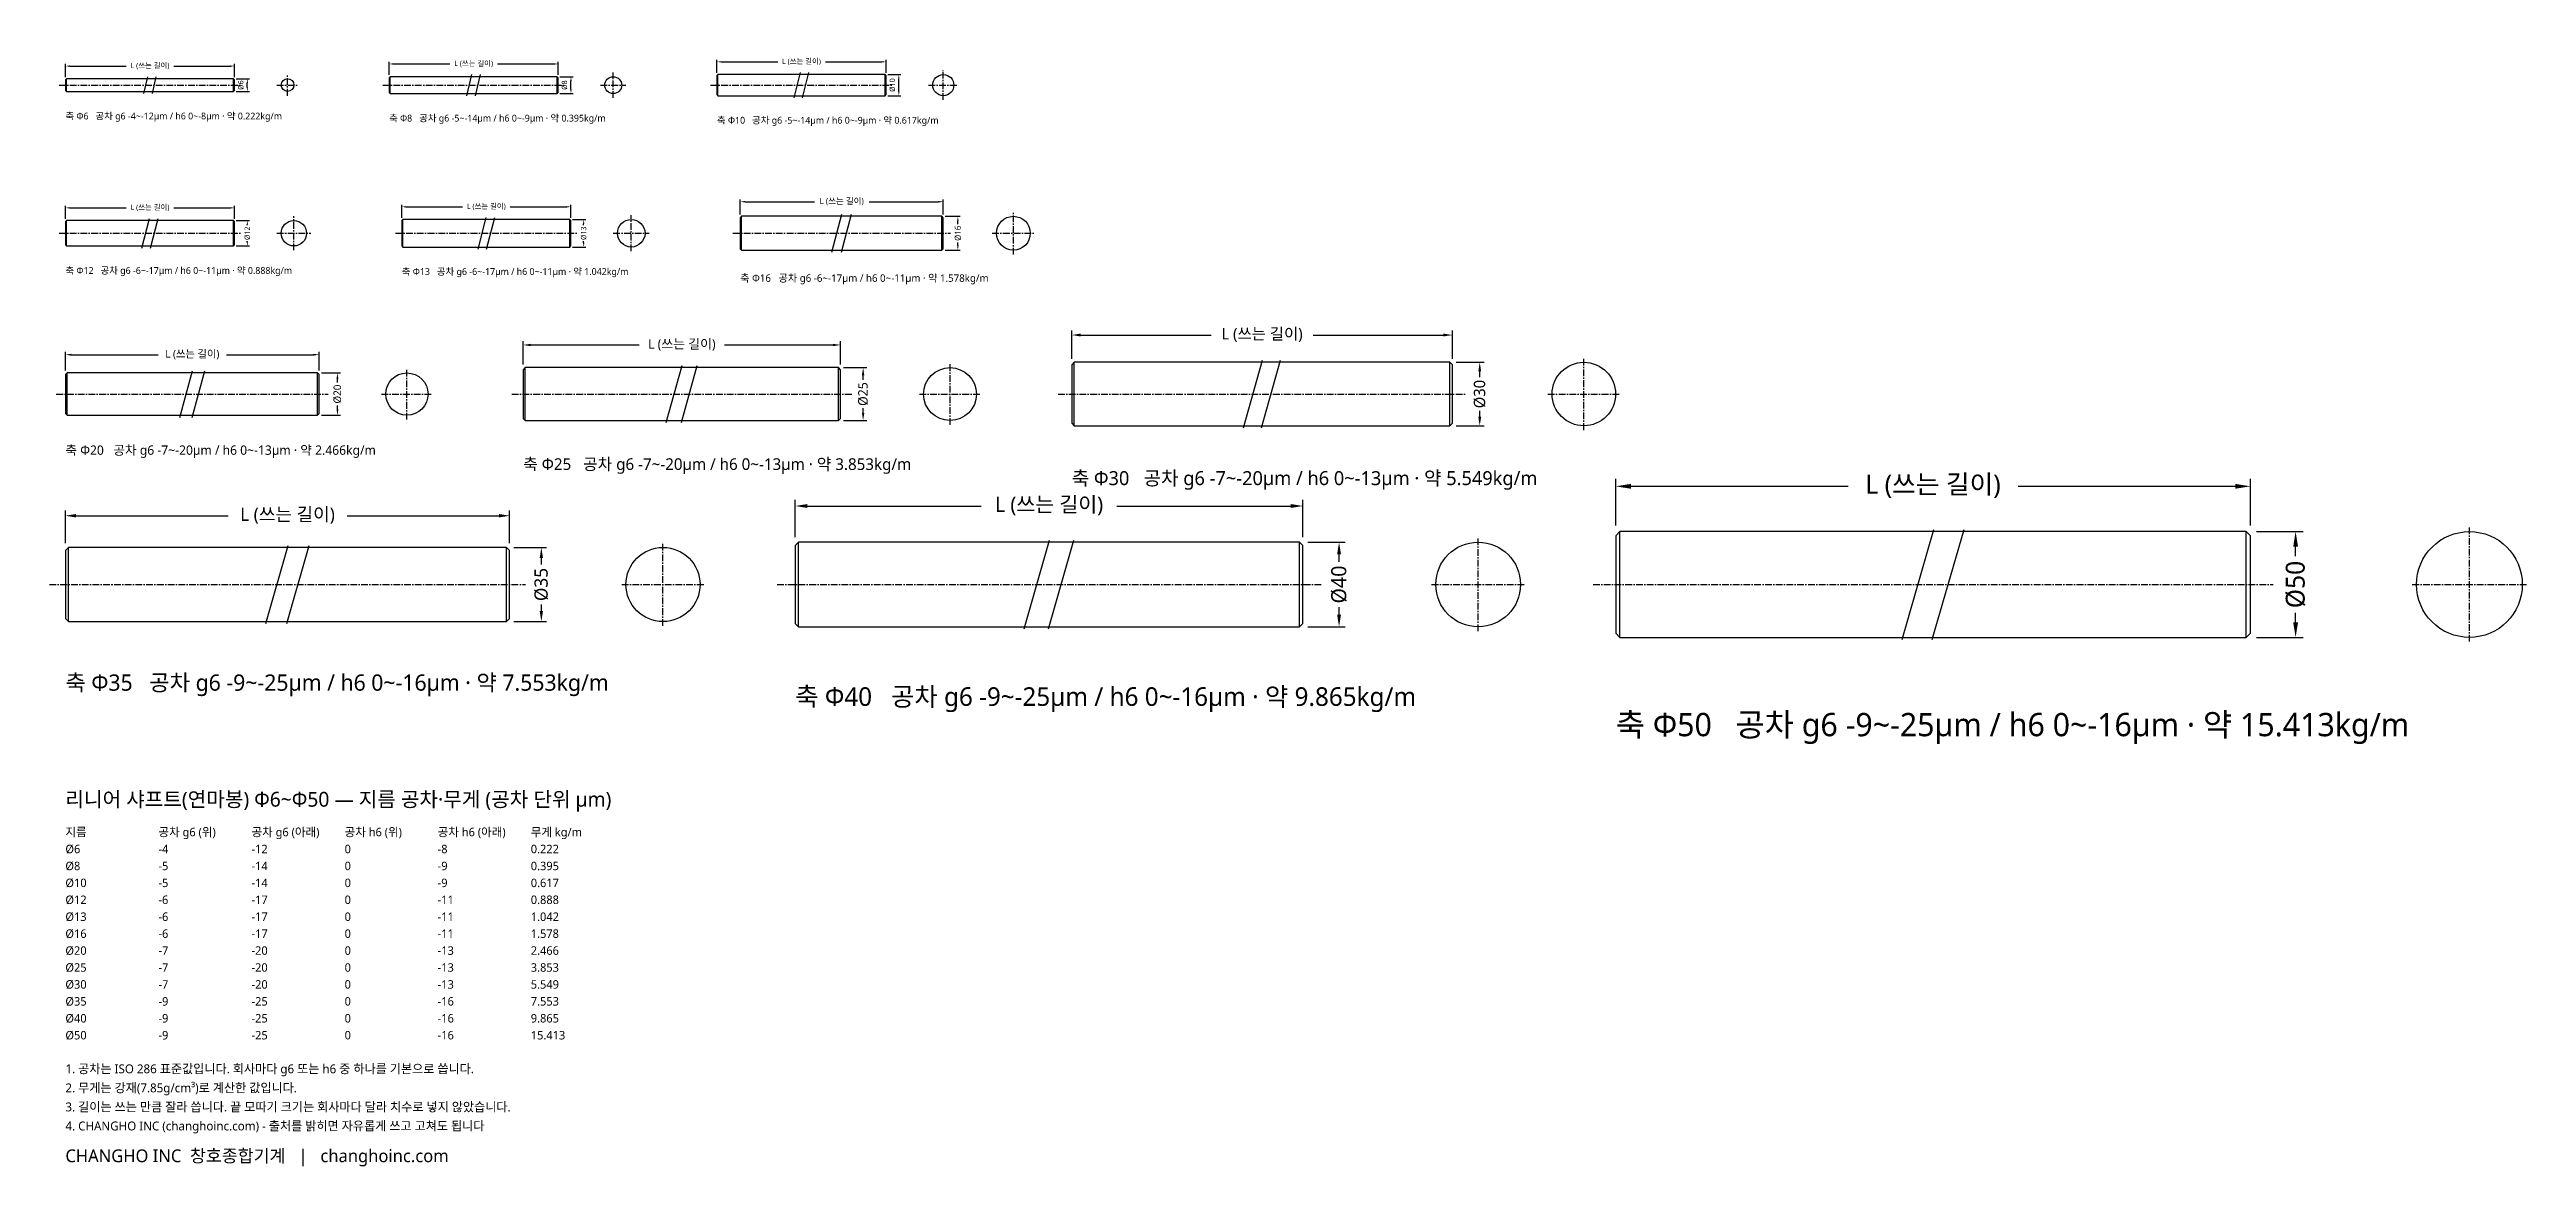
# Model space of a CAD drawing. Header units: millimetres. Extents: x -8 to 1163, y -511 to 17.
import ezdxf

# ---------------------------------------------------------------- set-up
doc = ezdxf.new("R2010")
doc.units = ezdxf.units.MM
doc.linetypes.add('CENTER', pattern=[5.08, 3.175, -0.635, 0.635, -0.635])
for name, color, linetype in [('문자', 7, 'CONTINUOUS'), ('외형선', 7, 'CONTINUOUS'), ('중심선', 1, 'CENTER'), ('치수', 4, 'CONTINUOUS')]:
    doc.layers.add(name, color=color, linetype=linetype)
doc.styles.add('CH_KOR', font='malgun.ttf')
doc.dimstyles.new('CH_DIM', dxfattribs={"dimtxt": 2.5, "dimasz": 2, "dimexe": 1, "dimexo": 0.8, "dimgap": 0.8, "dimtad": 1, "dimdec": 1, "dimdsep": 46, "dimtxsty": 'CH_KOR', "dimcen": 2.5, "dimclrd": 4, "dimclre": 4, "dimclrt": 4, "dimazin": 3, "dimtfac": 1, "dimtmove": 0, "dimatfit": 3})

# ---------------------------------------------------------------- blocks, each defined once
blk = doc.blocks.new('_CLOSEDFILLED')
at = {"color": 0, "linetype": 'BYBLOCK'}
blk.add_solid([(-1, 0.16), (0, 0), (-1, -0.16)], dxfattribs=at)
blk = doc.blocks.new('*D1')
at = {"color": 4}
for p, q in [((80.8, 3), (87, 3)), ((86, -1), (86, 1)), ((80.8, -3), (87, -3))]:
    blk.add_line(p, q, dxfattribs=at)
at = {"layer": 'Defpoints'}
for p in [(80, 3), (80, -3), (86, -3)]:
    blk.add_point(p, dxfattribs=at)
at = {"layer": '치수', "color": 4, "xscale": 2, "yscale": 2}
for p, rotation in [((86, 3), 90), ((86, -3), 270)]:
    blk.add_blockref('_CLOSEDFILLED', p, dxfattribs=dict(at, rotation=rotation))
at = {"layer": '치수', "color": 4, "insert": (82.95, 0), "char_height": 2.5, "attachment_point": 5, "rotation": 90, "style": 'CH_KOR'}
blk.add_mtext('Ø6', dxfattribs=at)
blk = doc.blocks.new('*D2')
at = {"color": 4}
for p, q in [((0, 3.8), (0, 10)), ((2, 9), (28.75, 9)), ((51.25, 9), (78, 9)), ((80, 3.8), (80, 10))]:
    blk.add_line(p, q, dxfattribs=at)
at = {"layer": 'Defpoints'}
for p in [(0, 9), (0, 3), (80, 3)]:
    blk.add_point(p, dxfattribs=at)
at = {"layer": '치수', "color": 4, "xscale": 2, "yscale": 2, "rotation": 180}
blk.add_blockref('_CLOSEDFILLED', (0, 9), dxfattribs=at)
at = {"layer": '치수', "color": 4, "xscale": 2, "yscale": 2}
blk.add_blockref('_CLOSEDFILLED', (80, 9), dxfattribs=at)
at = {"layer": '치수', "color": 4, "insert": (40, 9), "char_height": 2.5, "attachment_point": 5, "style": 'CH_KOR'}
blk.add_mtext('L (쓰는 길이)', dxfattribs=at)
blk = doc.blocks.new('*D3')
at = {"color": 4}
for p, q in [((80.8, 4), (87, 4)), ((86, -2), (86, 2)), ((80.8, -4), (87, -4))]:
    blk.add_line(p, q, dxfattribs=at)
at = {"layer": 'Defpoints'}
for p in [(80, 4), (80, -4), (86, -4)]:
    blk.add_point(p, dxfattribs=at)
at = {"layer": '치수', "color": 4, "xscale": 2, "yscale": 2}
for p, rotation in [((86, 4), 90), ((86, -4), 270)]:
    blk.add_blockref('_CLOSEDFILLED', p, dxfattribs=dict(at, rotation=rotation))
at = {"layer": '치수', "color": 4, "insert": (82.95, 0), "char_height": 2.5, "attachment_point": 5, "rotation": 90, "style": 'CH_KOR'}
blk.add_mtext('Ø8', dxfattribs=at)
blk = doc.blocks.new('*D4')
at = {"color": 4}
for p, q in [((0, 4.8), (0, 11)), ((2, 10), (28.75, 10)), ((51.25, 10), (78, 10)), ((80, 4.8), (80, 11))]:
    blk.add_line(p, q, dxfattribs=at)
at = {"layer": 'Defpoints'}
for p in [(0, 10), (0, 4), (80, 4)]:
    blk.add_point(p, dxfattribs=at)
at = {"layer": '치수', "color": 4, "xscale": 2, "yscale": 2, "rotation": 180}
blk.add_blockref('_CLOSEDFILLED', (0, 10), dxfattribs=at)
at = {"layer": '치수', "color": 4, "xscale": 2, "yscale": 2}
blk.add_blockref('_CLOSEDFILLED', (80, 10), dxfattribs=at)
at = {"layer": '치수', "color": 4, "insert": (40, 10), "char_height": 2.5, "attachment_point": 5, "style": 'CH_KOR'}
blk.add_mtext('L (쓰는 길이)', dxfattribs=at)
blk = doc.blocks.new('*D5')
at = {"color": 4}
for p, q in [((80.8, 5), (87, 5)), ((86, -3), (86, 3)), ((80.8, -5), (87, -5))]:
    blk.add_line(p, q, dxfattribs=at)
at = {"layer": 'Defpoints'}
for p in [(80, 5), (80, -5), (86, -5)]:
    blk.add_point(p, dxfattribs=at)
at = {"layer": '치수', "color": 4, "xscale": 2, "yscale": 2}
for p, rotation in [((86, 5), 90), ((86, -5), 270)]:
    blk.add_blockref('_CLOSEDFILLED', p, dxfattribs=dict(at, rotation=rotation))
at = {"layer": '치수', "color": 4, "insert": (82.95, 0), "char_height": 2.5, "attachment_point": 5, "rotation": 90, "style": 'CH_KOR'}
blk.add_mtext('Ø10', dxfattribs=at)
blk = doc.blocks.new('*D6')
at = {"color": 4}
for p, q in [((0, 5.8), (0, 12)), ((80, 5.8), (80, 12)), ((2, 11), (28.75, 11)), ((51.25, 11), (78, 11))]:
    blk.add_line(p, q, dxfattribs=at)
at = {"layer": 'Defpoints'}
for p in [(0, 11), (0, 5), (80, 5)]:
    blk.add_point(p, dxfattribs=at)
at = {"layer": '치수', "color": 4, "xscale": 2, "yscale": 2, "rotation": 180}
blk.add_blockref('_CLOSEDFILLED', (0, 11), dxfattribs=at)
at = {"layer": '치수', "color": 4, "xscale": 2, "yscale": 2}
blk.add_blockref('_CLOSEDFILLED', (80, 11), dxfattribs=at)
at = {"layer": '치수', "color": 4, "insert": (40, 11), "char_height": 2.5, "attachment_point": 5, "style": 'CH_KOR'}
blk.add_mtext('L (쓰는 길이)', dxfattribs=at)
blk = doc.blocks.new('*D7')
at = {"color": 4}
for p, q in [((80.8, 6), (87, 6)), ((86, 3.75), (86, 4)), ((80.8, -6), (87, -6)), ((86, -4), (86, -3.75))]:
    blk.add_line(p, q, dxfattribs=at)
at = {"layer": 'Defpoints'}
for p in [(80, 6), (80, -6), (86, -6)]:
    blk.add_point(p, dxfattribs=at)
at = {"layer": '치수', "color": 4, "xscale": 2, "yscale": 2}
for p, rotation in [((86, 6), 90), ((86, -6), 270)]:
    blk.add_blockref('_CLOSEDFILLED', p, dxfattribs=dict(at, rotation=rotation))
at = {"layer": '치수', "color": 4, "insert": (86, 0), "char_height": 2.5, "attachment_point": 5, "rotation": 90, "style": 'CH_KOR'}
blk.add_mtext('Ø12', dxfattribs=at)
blk = doc.blocks.new('*D8')
at = {"color": 4}
for p, q in [((0, 6.8), (0, 13)), ((2, 12), (28.75, 12)), ((51.25, 12), (78, 12)), ((80, 6.8), (80, 13))]:
    blk.add_line(p, q, dxfattribs=at)
at = {"layer": 'Defpoints'}
for p in [(0, 12), (0, 6), (80, 6)]:
    blk.add_point(p, dxfattribs=at)
at = {"layer": '치수', "color": 4, "xscale": 2, "yscale": 2, "rotation": 180}
blk.add_blockref('_CLOSEDFILLED', (0, 12), dxfattribs=at)
at = {"layer": '치수', "color": 4, "xscale": 2, "yscale": 2}
blk.add_blockref('_CLOSEDFILLED', (80, 12), dxfattribs=at)
at = {"layer": '치수', "color": 4, "insert": (40, 12), "char_height": 2.5, "attachment_point": 5, "style": 'CH_KOR'}
blk.add_mtext('L (쓰는 길이)', dxfattribs=at)
blk = doc.blocks.new('*D9')
at = {"color": 4}
for p, q in [((80.8, 6.5), (87, 6.5)), ((86, 3.75), (86, 4.5)), ((80.8, -6.5), (87, -6.5)), ((86, -4.5), (86, -3.75))]:
    blk.add_line(p, q, dxfattribs=at)
at = {"layer": 'Defpoints'}
for p in [(80, 6.5), (80, -6.5), (86, -6.5)]:
    blk.add_point(p, dxfattribs=at)
at = {"layer": '치수', "color": 4, "xscale": 2, "yscale": 2}
for p, rotation in [((86, 6.5), 90), ((86, -6.5), 270)]:
    blk.add_blockref('_CLOSEDFILLED', p, dxfattribs=dict(at, rotation=rotation))
at = {"layer": '치수', "color": 4, "insert": (86, 0), "char_height": 2.5, "attachment_point": 5, "rotation": 90, "style": 'CH_KOR'}
blk.add_mtext('Ø13', dxfattribs=at)
blk = doc.blocks.new('*D10')
at = {"color": 4}
for p, q in [((0, 7.3), (0, 13.5)), ((2, 12.5), (28.75, 12.5)), ((51.25, 12.5), (78, 12.5)), ((80, 7.3), (80, 13.5))]:
    blk.add_line(p, q, dxfattribs=at)
at = {"layer": 'Defpoints'}
for p in [(0, 12.5), (0, 6.5), (80, 6.5)]:
    blk.add_point(p, dxfattribs=at)
at = {"layer": '치수', "color": 4, "xscale": 2, "yscale": 2, "rotation": 180}
blk.add_blockref('_CLOSEDFILLED', (0, 12.5), dxfattribs=at)
at = {"layer": '치수', "color": 4, "xscale": 2, "yscale": 2}
blk.add_blockref('_CLOSEDFILLED', (80, 12.5), dxfattribs=at)
at = {"layer": '치수', "color": 4, "insert": (40, 12.5), "char_height": 2.5, "attachment_point": 5, "style": 'CH_KOR'}
blk.add_mtext('L (쓰는 길이)', dxfattribs=at)
blk = doc.blocks.new('*D11')
at = {"color": 4}
for p, q in [((96.9, 8), (104, 8)), ((102.9, 4.3), (102.9, 5.7)), ((96.9, -8), (104, -8)), ((102.9, -5.7), (102.9, -4.3))]:
    blk.add_line(p, q, dxfattribs=at)
at = {"layer": 'Defpoints'}
for p in [(96, 8), (96, -8), (102.9, -8)]:
    blk.add_point(p, dxfattribs=at)
at = {"layer": '치수', "color": 4, "xscale": 2.2857142857142856, "yscale": 2.2857142857142856}
for p, rotation in [((102.9, 8), 90), ((102.9, -8), 270)]:
    blk.add_blockref('_CLOSEDFILLED', p, dxfattribs=dict(at, rotation=rotation))
at = {"layer": '치수', "color": 4, "insert": (102.9, 0), "char_height": 2.86, "attachment_point": 5, "rotation": 90, "style": 'CH_KOR'}
blk.add_mtext('Ø16', dxfattribs=at)
blk = doc.blocks.new('*D12')
at = {"color": 4}
for p, q in [((0, 8.9), (0, 16)), ((2.3, 14.9), (35.1, 14.9)), ((60.9, 14.9), (93.7, 14.9)), ((96, 8.9), (96, 16))]:
    blk.add_line(p, q, dxfattribs=at)
at = {"layer": 'Defpoints'}
for p in [(0, 14.9), (0, 8), (96, 8)]:
    blk.add_point(p, dxfattribs=at)
at = {"layer": '치수', "color": 4, "xscale": 2.2857142857142856, "yscale": 2.2857142857142856, "rotation": 180}
blk.add_blockref('_CLOSEDFILLED', (0, 14.9), dxfattribs=at)
at = {"layer": '치수', "color": 4, "xscale": 2.2857142857142856, "yscale": 2.2857142857142856}
blk.add_blockref('_CLOSEDFILLED', (96, 14.9), dxfattribs=at)
at = {"layer": '치수', "color": 4, "insert": (48, 14.9), "char_height": 2.86, "attachment_point": 5, "style": 'CH_KOR'}
blk.add_mtext('L (쓰는 길이)', dxfattribs=at)
blk = doc.blocks.new('*D13')
at = {"color": 4}
for p, q in [((121.1, 10), (130, 10)), ((128.6, 5.4), (128.6, 7.1)), ((121.1, -10), (130, -10)), ((128.6, -7.1), (128.6, -5.4))]:
    blk.add_line(p, q, dxfattribs=at)
at = {"layer": 'Defpoints'}
for p in [(120, 10), (120, -10), (128.6, -10)]:
    blk.add_point(p, dxfattribs=at)
at = {"layer": '치수', "color": 4, "xscale": 2.857142857142857, "yscale": 2.857142857142857}
for p, rotation in [((128.6, 10), 90), ((128.6, -10), 270)]:
    blk.add_blockref('_CLOSEDFILLED', p, dxfattribs=dict(at, rotation=rotation))
at = {"layer": '치수', "color": 4, "insert": (128.6, 0), "char_height": 3.57, "attachment_point": 5, "rotation": 90, "style": 'CH_KOR'}
blk.add_mtext('Ø20', dxfattribs=at)
blk = doc.blocks.new('*D14')
at = {"color": 4}
for p, q in [((0, 11.1), (0, 20)), ((2.9, 18.6), (43.9, 18.6)), ((76.1, 18.6), (117.1, 18.6)), ((120, 11.1), (120, 20))]:
    blk.add_line(p, q, dxfattribs=at)
at = {"layer": 'Defpoints'}
for p in [(0, 18.6), (0, 10), (120, 10)]:
    blk.add_point(p, dxfattribs=at)
at = {"layer": '치수', "color": 4, "xscale": 2.857142857142857, "yscale": 2.857142857142857, "rotation": 180}
blk.add_blockref('_CLOSEDFILLED', (0, 18.6), dxfattribs=at)
at = {"layer": '치수', "color": 4, "xscale": 2.857142857142857, "yscale": 2.857142857142857}
blk.add_blockref('_CLOSEDFILLED', (120, 18.6), dxfattribs=at)
at = {"layer": '치수', "color": 4, "insert": (60, 18.6), "char_height": 3.57, "attachment_point": 5, "style": 'CH_KOR'}
blk.add_mtext('L (쓰는 길이)', dxfattribs=at)
blk = doc.blocks.new('*D15')
at = {"color": 4}
for p, q in [((151.4, 12.5), (162.5, 12.5)), ((160.7, 6.7), (160.7, 8.9)), ((160.7, -8.9), (160.7, -6.7)), ((151.4, -12.5), (162.5, -12.5))]:
    blk.add_line(p, q, dxfattribs=at)
at = {"layer": 'Defpoints'}
for p in [(150, 12.5), (150, -12.5), (160.7, -12.5)]:
    blk.add_point(p, dxfattribs=at)
at = {"layer": '치수', "color": 4, "xscale": 3.5714285714285716, "yscale": 3.5714285714285716}
for p, rotation in [((160.7, 12.5), 90), ((160.7, -12.5), 270)]:
    blk.add_blockref('_CLOSEDFILLED', p, dxfattribs=dict(at, rotation=rotation))
at = {"layer": '치수', "color": 4, "insert": (160.7, 0), "char_height": 4.46, "attachment_point": 5, "rotation": 90, "style": 'CH_KOR'}
blk.add_mtext('Ø25', dxfattribs=at)
blk = doc.blocks.new('*D16')
at = {"color": 4}
for p, q in [((0, 13.9), (0, 25)), ((150, 13.9), (150, 25)), ((3.6, 23.2), (54.9, 23.2)), ((95.1, 23.2), (146.4, 23.2))]:
    blk.add_line(p, q, dxfattribs=at)
at = {"layer": 'Defpoints'}
for p in [(0, 23.2), (0, 12.5), (150, 12.5)]:
    blk.add_point(p, dxfattribs=at)
at = {"layer": '치수', "color": 4, "xscale": 3.5714285714285716, "yscale": 3.5714285714285716, "rotation": 180}
blk.add_blockref('_CLOSEDFILLED', (0, 23.2), dxfattribs=at)
at = {"layer": '치수', "color": 4, "xscale": 3.5714285714285716, "yscale": 3.5714285714285716}
blk.add_blockref('_CLOSEDFILLED', (150, 23.2), dxfattribs=at)
at = {"layer": '치수', "color": 4, "insert": (75, 23.2), "char_height": 4.46, "attachment_point": 5, "style": 'CH_KOR'}
blk.add_mtext('L (쓰는 길이)', dxfattribs=at)
blk = doc.blocks.new('*D17')
at = {"color": 4}
for p, q in [((181.7, 15), (195, 15)), ((192.9, 8), (192.9, 10.7)), ((192.9, -10.7), (192.9, -8)), ((181.7, -15), (195, -15))]:
    blk.add_line(p, q, dxfattribs=at)
at = {"layer": 'Defpoints'}
for p in [(180, 15), (180, -15), (192.9, -15)]:
    blk.add_point(p, dxfattribs=at)
at = {"layer": '치수', "color": 4, "xscale": 4.285714285714286, "yscale": 4.285714285714286}
for p, rotation in [((192.9, 15), 90), ((192.9, -15), 270)]:
    blk.add_blockref('_CLOSEDFILLED', p, dxfattribs=dict(at, rotation=rotation))
at = {"layer": '치수', "color": 4, "insert": (192.9, 0), "char_height": 5.36, "attachment_point": 5, "rotation": 90, "style": 'CH_KOR'}
blk.add_mtext('Ø30', dxfattribs=at)
blk = doc.blocks.new('*D18')
at = {"color": 4}
for p, q in [((0, 16.7), (0, 30)), ((4.3, 27.9), (65.9, 27.9)), ((114.1, 27.9), (175.7, 27.9)), ((180, 16.7), (180, 30))]:
    blk.add_line(p, q, dxfattribs=at)
at = {"layer": 'Defpoints'}
for p in [(0, 27.9), (0, 15), (180, 15)]:
    blk.add_point(p, dxfattribs=at)
at = {"layer": '치수', "color": 4, "xscale": 4.285714285714286, "yscale": 4.285714285714286, "rotation": 180}
blk.add_blockref('_CLOSEDFILLED', (0, 27.9), dxfattribs=at)
at = {"layer": '치수', "color": 4, "xscale": 4.285714285714286, "yscale": 4.285714285714286}
blk.add_blockref('_CLOSEDFILLED', (180, 27.9), dxfattribs=at)
at = {"layer": '치수', "color": 4, "insert": (90, 27.9), "char_height": 5.36, "attachment_point": 5, "style": 'CH_KOR'}
blk.add_mtext('L (쓰는 길이)', dxfattribs=at)
blk = doc.blocks.new('*D19')
at = {"color": 4}
for p, q in [((212, 17.5), (227.5, 17.5)), ((225, 9.375), (225, 12.5)), ((225, -12.5), (225, -9.375)), ((212, -17.5), (227.5, -17.5))]:
    blk.add_line(p, q, dxfattribs=at)
at = {"layer": 'Defpoints'}
for p in [(210, 17.5), (210, -17.5), (225, -17.5)]:
    blk.add_point(p, dxfattribs=at)
at = {"layer": '치수', "color": 4, "xscale": 5, "yscale": 5}
for p, rotation in [((225, 17.5), 90), ((225, -17.5), 270)]:
    blk.add_blockref('_CLOSEDFILLED', p, dxfattribs=dict(at, rotation=rotation))
at = {"layer": '치수', "color": 4, "insert": (225, 0), "char_height": 6.25, "attachment_point": 5, "rotation": 90, "style": 'CH_KOR'}
blk.add_mtext('Ø35', dxfattribs=at)
blk = doc.blocks.new('*D20')
at = {"color": 4}
for p, q in [((0, 19.5), (0, 35)), ((5, 32.5), (76.875, 32.5)), ((133.125, 32.5), (205, 32.5)), ((210, 19.5), (210, 35))]:
    blk.add_line(p, q, dxfattribs=at)
at = {"layer": 'Defpoints'}
for p in [(0, 32.5), (0, 17.5), (210, 17.5)]:
    blk.add_point(p, dxfattribs=at)
at = {"layer": '치수', "color": 4, "xscale": 5, "yscale": 5, "rotation": 180}
blk.add_blockref('_CLOSEDFILLED', (0, 32.5), dxfattribs=at)
at = {"layer": '치수', "color": 4, "xscale": 5, "yscale": 5}
blk.add_blockref('_CLOSEDFILLED', (210, 32.5), dxfattribs=at)
at = {"layer": '치수', "color": 4, "insert": (105, 32.5), "char_height": 6.25, "attachment_point": 5, "style": 'CH_KOR'}
blk.add_mtext('L (쓰는 길이)', dxfattribs=at)
blk = doc.blocks.new('*D21')
at = {"color": 4}
for p, q in [((242.3, 20), (260, 20)), ((257.1, 10.7), (257.1, 14.3)), ((257.1, -14.3), (257.1, -10.7)), ((242.3, -20), (260, -20))]:
    blk.add_line(p, q, dxfattribs=at)
at = {"layer": 'Defpoints'}
for p in [(240, 20), (240, -20), (257.1, -20)]:
    blk.add_point(p, dxfattribs=at)
at = {"layer": '치수', "color": 4, "xscale": 5.714285714285714, "yscale": 5.714285714285714}
for p, rotation in [((257.1, 20), 90), ((257.1, -20), 270)]:
    blk.add_blockref('_CLOSEDFILLED', p, dxfattribs=dict(at, rotation=rotation))
at = {"layer": '치수', "color": 4, "insert": (257.1, 0), "char_height": 7.14, "attachment_point": 5, "rotation": 90, "style": 'CH_KOR'}
blk.add_mtext('Ø40', dxfattribs=at)
blk = doc.blocks.new('*D22')
at = {"color": 4}
for p, q in [((0, 22.3), (0, 40)), ((5.7, 37.1), (87.9, 37.1)), ((152.1, 37.1), (234.3, 37.1)), ((240, 22.3), (240, 40))]:
    blk.add_line(p, q, dxfattribs=at)
at = {"layer": 'Defpoints'}
for p in [(0, 37.1), (0, 20), (240, 20)]:
    blk.add_point(p, dxfattribs=at)
at = {"layer": '치수', "color": 4, "xscale": 5.714285714285714, "yscale": 5.714285714285714, "rotation": 180}
blk.add_blockref('_CLOSEDFILLED', (0, 37.1), dxfattribs=at)
at = {"layer": '치수', "color": 4, "xscale": 5.714285714285714, "yscale": 5.714285714285714}
blk.add_blockref('_CLOSEDFILLED', (240, 37.1), dxfattribs=at)
at = {"layer": '치수', "color": 4, "insert": (120, 37.1), "char_height": 7.14, "attachment_point": 5, "style": 'CH_KOR'}
blk.add_mtext('L (쓰는 길이)', dxfattribs=at)
blk = doc.blocks.new('*D23')
at = {"color": 4}
for p, q in [((302.9, 25), (325, 25)), ((321.4, 13.4), (321.4, 17.9)), ((321.4, -17.9), (321.4, -13.4)), ((302.9, -25), (325, -25))]:
    blk.add_line(p, q, dxfattribs=at)
at = {"layer": 'Defpoints'}
for p in [(300, 25), (300, -25), (321.4, -25)]:
    blk.add_point(p, dxfattribs=at)
at = {"layer": '치수', "color": 4, "xscale": 7.142857142857143, "yscale": 7.142857142857143}
for p, rotation in [((321.4, 25), 90), ((321.4, -25), 270)]:
    blk.add_blockref('_CLOSEDFILLED', p, dxfattribs=dict(at, rotation=rotation))
at = {"layer": '치수', "color": 4, "insert": (321.4, 0), "char_height": 8.93, "attachment_point": 5, "rotation": 90, "style": 'CH_KOR'}
blk.add_mtext('Ø50', dxfattribs=at)
blk = doc.blocks.new('*D24')
at = {"color": 4}
for p, q in [((0, 27.9), (0, 50)), ((300, 27.9), (300, 50)), ((7.1, 46.4), (109.8, 46.4)), ((190.2, 46.4), (292.9, 46.4))]:
    blk.add_line(p, q, dxfattribs=at)
at = {"layer": 'Defpoints'}
for p in [(0, 46.4), (0, 25), (300, 25)]:
    blk.add_point(p, dxfattribs=at)
at = {"layer": '치수', "color": 4, "xscale": 7.142857142857143, "yscale": 7.142857142857143, "rotation": 180}
blk.add_blockref('_CLOSEDFILLED', (0, 46.4), dxfattribs=at)
at = {"layer": '치수', "color": 4, "xscale": 7.142857142857143, "yscale": 7.142857142857143}
blk.add_blockref('_CLOSEDFILLED', (300, 46.4), dxfattribs=at)
at = {"layer": '치수', "color": 4, "insert": (150, 46.4), "char_height": 8.93, "attachment_point": 5, "style": 'CH_KOR'}
blk.add_mtext('L (쓰는 길이)', dxfattribs=at)
blk = doc.blocks.new('SH_D6')
at = {"layer": '외형선'}
for p, q in [((0.5, -3), (0.5, 3)), ((37.1, -4), (38.9, 4)), ((41.1, -4), (42.9, 4)), ((79.5, -3), (79.5, 3))]:
    blk.add_line(p, q, dxfattribs=at)
blk.add_lwpolyline([(0.5, -3), (79.5, -3), (80, -2.5), (80, 2.5), (79.5, 3), (0.5, 3), (0, 2.5), (0, -2.5)], close=True, dxfattribs=at)
blk.add_circle((105, 0), 3, dxfattribs=at)
at = {"layer": '중심선'}
for p, q in [((-3, 0), (83, 0)), ((100, 0), (110, 0)), ((105, -5), (105, 5))]:
    blk.add_line(p, q, dxfattribs=at)
at = {"layer": '문자', "style": 'CH_KOR'}
blk.add_text('축 Φ6   공차 g6 -4~-12μm / h6 0~-8μm · 약 0.222kg/m', height=3.2, dxfattribs=at).set_placement((0, -16.2))
at = {"layer": '치수'}
dim = blk.add_linear_dim(base=(0, 9), p1=(0, 3), p2=(80, 3), text='L (쓰는 길이)', dimstyle='CH_DIM', override={"dimscale": 1}, dxfattribs=at)
dim.commit()
dim.dimension.update_dxf_attribs({"geometry": '*D2', "text_midpoint": (40, 9)})
dim = blk.add_linear_dim(base=(86, -3), p1=(80, -3), p2=(80, 3), angle=90, text='Ø6', dimstyle='CH_DIM', override={"dimscale": 1}, dxfattribs=at)
dim.commit()
dim.dimension.update_dxf_attribs({"geometry": '*D1', "text_midpoint": (82.95, 0)})
blk = doc.blocks.new('SH_D8')
at = {"layer": '외형선'}
for p, q in [((0.5, -4), (0.5, 4)), ((36.8, -5), (39.2, 5)), ((40.8, -5), (43.2, 5)), ((79.5, -4), (79.5, 4))]:
    blk.add_line(p, q, dxfattribs=at)
blk.add_lwpolyline([(0.5, -4), (79.5, -4), (80, -3.5), (80, 3.5), (79.5, 4), (0.5, 4), (0, 3.5), (0, -3.5)], close=True, dxfattribs=at)
blk.add_circle((106, 0), 4, dxfattribs=at)
at = {"layer": '중심선'}
for p, q in [((-3, 0), (83, 0)), ((100, 0), (112, 0)), ((106, -6), (106, 6))]:
    blk.add_line(p, q, dxfattribs=at)
at = {"layer": '문자', "style": 'CH_KOR'}
blk.add_text('축 Φ8   공차 g6 -5~-14μm / h6 0~-9μm · 약 0.395kg/m', height=3.2, dxfattribs=at).set_placement((0, -17.2))
at = {"layer": '치수'}
dim = blk.add_linear_dim(base=(0, 10), p1=(0, 4), p2=(80, 4), text='L (쓰는 길이)', dimstyle='CH_DIM', override={"dimscale": 1}, dxfattribs=at)
dim.commit()
dim.dimension.update_dxf_attribs({"geometry": '*D4', "text_midpoint": (40, 10)})
dim = blk.add_linear_dim(base=(86, -4), p1=(80, -4), p2=(80, 4), angle=90, text='Ø8', dimstyle='CH_DIM', override={"dimscale": 1}, dxfattribs=at)
dim.commit()
dim.dimension.update_dxf_attribs({"geometry": '*D3', "text_midpoint": (82.95, 0)})
blk = doc.blocks.new('SH_D10')
at = {"layer": '외형선'}
for p, q in [((0.5, -5), (0.5, 5)), ((36.5, -6), (39.5, 6)), ((40.5, -6), (43.5, 6)), ((79.5, -5), (79.5, 5))]:
    blk.add_line(p, q, dxfattribs=at)
blk.add_lwpolyline([(0.5, -5), (79.5, -5), (80, -4.5), (80, 4.5), (79.5, 5), (0.5, 5), (0, 4.5), (0, -4.5)], close=True, dxfattribs=at)
blk.add_circle((107, 0), 5, dxfattribs=at)
at = {"layer": '중심선'}
for p, q in [((-3, 0), (83, 0)), ((100, 0), (114, 0)), ((107, -7), (107, 7))]:
    blk.add_line(p, q, dxfattribs=at)
at = {"layer": '문자', "style": 'CH_KOR'}
blk.add_text('축 Φ10   공차 g6 -5~-14μm / h6 0~-9μm · 약 0.617kg/m', height=3.2, dxfattribs=at).set_placement((0, -18.2))
at = {"layer": '치수'}
dim = blk.add_linear_dim(base=(0, 11), p1=(0, 5), p2=(80, 5), text='L (쓰는 길이)', dimstyle='CH_DIM', override={"dimscale": 1}, dxfattribs=at)
dim.commit()
dim.dimension.update_dxf_attribs({"geometry": '*D6', "text_midpoint": (40, 11)})
dim = blk.add_linear_dim(base=(86, -5), p1=(80, -5), p2=(80, 5), angle=90, text='Ø10', dimstyle='CH_DIM', override={"dimscale": 1}, dxfattribs=at)
dim.commit()
dim.dimension.update_dxf_attribs({"geometry": '*D5', "text_midpoint": (82.95, 0)})
blk = doc.blocks.new('SH_D12')
at = {"layer": '외형선'}
for p, q in [((0.5, -6), (0.5, 6)), ((36.2, -7), (39.8, 7)), ((40.2, -7), (43.8, 7)), ((79.5, -6), (79.5, 6))]:
    blk.add_line(p, q, dxfattribs=at)
blk.add_lwpolyline([(0.5, -6), (79.5, -6), (80, -5.5), (80, 5.5), (79.5, 6), (0.5, 6), (0, 5.5), (0, -5.5)], close=True, dxfattribs=at)
blk.add_circle((108, 0), 6, dxfattribs=at)
at = {"layer": '중심선'}
for p, q in [((-3, 0), (83, 0)), ((100, 0), (116, 0)), ((108, -8), (108, 8))]:
    blk.add_line(p, q, dxfattribs=at)
at = {"layer": '문자', "style": 'CH_KOR'}
blk.add_text('축 Φ12   공차 g6 -6~-17μm / h6 0~-11μm · 약 0.888kg/m', height=3.2, dxfattribs=at).set_placement((0, -19.2))
at = {"layer": '치수'}
dim = blk.add_linear_dim(base=(0, 12), p1=(0, 6), p2=(80, 6), text='L (쓰는 길이)', dimstyle='CH_DIM', override={"dimscale": 1}, dxfattribs=at)
dim.commit()
dim.dimension.update_dxf_attribs({"geometry": '*D8', "text_midpoint": (40, 12)})
dim = blk.add_linear_dim(base=(86, -6), p1=(80, -6), p2=(80, 6), angle=90, text='Ø12', dimstyle='CH_DIM', override={"dimscale": 1}, dxfattribs=at)
dim.commit()
dim.dimension.update_dxf_attribs({"geometry": '*D7', "text_midpoint": (86, 0)})
blk = doc.blocks.new('SH_D13')
at = {"layer": '외형선'}
for p, q in [((0.52, -6.5), (0.52, 6.5)), ((36.05, -7.5), (39.95, 7.5)), ((40.05, -7.5), (43.95, 7.5)), ((79.48, -6.5), (79.48, 6.5))]:
    blk.add_line(p, q, dxfattribs=at)
blk.add_lwpolyline([(0.52, -6.5), (79.48, -6.5), (80, -5.98), (80, 5.98), (79.48, 6.5), (0.52, 6.5), (0, 5.98), (0, -5.98)], close=True, dxfattribs=at)
blk.add_circle((108.5, 0), 6.5, dxfattribs=at)
at = {"layer": '중심선'}
for p, q in [((-3, 0), (83, 0)), ((100, 0), (117, 0)), ((108.5, -8.5), (108.5, 8.5))]:
    blk.add_line(p, q, dxfattribs=at)
at = {"layer": '문자', "style": 'CH_KOR'}
blk.add_text('축 Φ13   공차 g6 -6~-17μm / h6 0~-11μm · 약 1.042kg/m', height=3.2, dxfattribs=at).set_placement((0, -19.7))
at = {"layer": '치수'}
dim = blk.add_linear_dim(base=(0, 12.5), p1=(0, 6.5), p2=(80, 6.5), text='L (쓰는 길이)', dimstyle='CH_DIM', override={"dimscale": 1}, dxfattribs=at)
dim.commit()
dim.dimension.update_dxf_attribs({"geometry": '*D10', "text_midpoint": (40, 12.5)})
dim = blk.add_linear_dim(base=(86, -6.5), p1=(80, -6.5), p2=(80, 6.5), angle=90, text='Ø13', dimstyle='CH_DIM', override={"dimscale": 1}, dxfattribs=at)
dim.commit()
dim.dimension.update_dxf_attribs({"geometry": '*D9', "text_midpoint": (86, 0)})
blk = doc.blocks.new('SH_D16')
at = {"layer": '외형선'}
for p, q in [((0.64, -8), (0.64, 8)), ((43.31, -9), (48.11, 9)), ((47.89, -9), (52.69, 9)), ((95.36, -8), (95.36, 8))]:
    blk.add_line(p, q, dxfattribs=at)
blk.add_lwpolyline([(0.64, -8), (95.36, -8), (96, -7.36), (96, 7.36), (95.36, 8), (0.64, 8), (0, 7.36), (0, -7.36)], close=True, dxfattribs=at)
blk.add_circle((129.14, 0), 8, dxfattribs=at)
at = {"layer": '중심선'}
for p, q in [((-3.43, 0), (99.43, 0)), ((119.14, 0), (139.14, 0)), ((129.14, -10), (129.14, 10))]:
    blk.add_line(p, q, dxfattribs=at)
at = {"layer": '문자', "style": 'CH_KOR'}
blk.add_text('축 Φ16   공차 g6 -6~-17μm / h6 0~-11μm · 약 1.578kg/m', height=3.52, dxfattribs=at).set_placement((0, -22.95))
at = {"layer": '치수'}
dim = blk.add_linear_dim(base=(0, 14.86), p1=(0, 8), p2=(96, 8), text='L (쓰는 길이)', dimstyle='CH_DIM', override={"dimscale": 1.142857}, dxfattribs=at)
dim.commit()
dim.dimension.update_dxf_attribs({"geometry": '*D12', "text_midpoint": (48, 14.86)})
dim = blk.add_linear_dim(base=(102.86, -8), p1=(96, -8), p2=(96, 8), angle=90, text='Ø16', dimstyle='CH_DIM', override={"dimscale": 1.142857}, dxfattribs=at)
dim.commit()
dim.dimension.update_dxf_attribs({"geometry": '*D11', "text_midpoint": (102.86, 0)})
blk = doc.blocks.new('SH_D20')
at = {"layer": '외형선'}
for p, q in [((0.8, -10), (0.8, 10)), ((54.14, -11), (60.14, 11)), ((59.86, -11), (65.86, 11)), ((119.2, -10), (119.2, 10))]:
    blk.add_line(p, q, dxfattribs=at)
blk.add_lwpolyline([(0.8, -10), (119.2, -10), (120, -9.2), (120, 9.2), (119.2, 10), (0.8, 10), (0, 9.2), (0, -9.2)], close=True, dxfattribs=at)
blk.add_circle((161.43, 0), 10, dxfattribs=at)
at = {"layer": '중심선'}
for p, q in [((161.43, -12), (161.43, 12)), ((-4.29, 0), (124.29, 0)), ((149.43, 0), (173.43, 0))]:
    blk.add_line(p, q, dxfattribs=at)
at = {"layer": '문자', "style": 'CH_KOR'}
blk.add_text('축 Φ20   공차 g6 -7~-20μm / h6 0~-13μm · 약 2.466kg/m', height=4.4, dxfattribs=at).set_placement((0, -28.69))
at = {"layer": '치수'}
dim = blk.add_linear_dim(base=(0, 18.57), p1=(0, 10), p2=(120, 10), text='L (쓰는 길이)', dimstyle='CH_DIM', override={"dimscale": 1.428571}, dxfattribs=at)
dim.commit()
dim.dimension.update_dxf_attribs({"geometry": '*D14', "text_midpoint": (60, 18.57)})
dim = blk.add_linear_dim(base=(128.57, -10), p1=(120, -10), p2=(120, 10), angle=90, text='Ø20', dimstyle='CH_DIM', override={"dimscale": 1.428571}, dxfattribs=at)
dim.commit()
dim.dimension.update_dxf_attribs({"geometry": '*D13', "text_midpoint": (128.57, 0)})
blk = doc.blocks.new('SH_D25')
at = {"layer": '외형선'}
for p, q in [((1, -12.5), (1, 12.5)), ((67.68, -13.5), (75.18, 13.5)), ((74.82, -13.5), (82.32, 13.5)), ((149, -12.5), (149, 12.5))]:
    blk.add_line(p, q, dxfattribs=at)
blk.add_lwpolyline([(1, -12.5), (149, -12.5), (150, -11.5), (150, 11.5), (149, 12.5), (1, 12.5), (0, 11.5), (0, -11.5)], close=True, dxfattribs=at)
blk.add_circle((201.79, 0), 12.5, dxfattribs=at)
at = {"layer": '중심선'}
for p, q in [((201.79, -14.5), (201.79, 14.5)), ((-5.36, 0), (155.36, 0)), ((187.29, 0), (216.29, 0))]:
    blk.add_line(p, q, dxfattribs=at)
at = {"layer": '문자', "style": 'CH_KOR'}
blk.add_text('축 Φ25   공차 g6 -7~-20μm / h6 0~-13μm · 약 3.853kg/m', height=5.5, dxfattribs=at).set_placement((0, -35.86))
at = {"layer": '치수'}
dim = blk.add_linear_dim(base=(0, 23.21), p1=(0, 12.5), p2=(150, 12.5), text='L (쓰는 길이)', dimstyle='CH_DIM', override={"dimscale": 1.785714}, dxfattribs=at)
dim.commit()
dim.dimension.update_dxf_attribs({"geometry": '*D16', "text_midpoint": (75, 23.21)})
dim = blk.add_linear_dim(base=(160.71, -12.5), p1=(150, -12.5), p2=(150, 12.5), angle=90, text='Ø25', dimstyle='CH_DIM', override={"dimscale": 1.785714}, dxfattribs=at)
dim.commit()
dim.dimension.update_dxf_attribs({"geometry": '*D15', "text_midpoint": (160.71, 0)})
blk = doc.blocks.new('SH_D30')
at = {"layer": '외형선'}
for p, q in [((1.2, -15), (1.2, 15)), ((81.21, -16), (90.21, 16)), ((89.79, -16), (98.79, 16)), ((178.8, -15), (178.8, 15))]:
    blk.add_line(p, q, dxfattribs=at)
blk.add_lwpolyline([(1.2, -15), (178.8, -15), (180, -13.8), (180, 13.8), (178.8, 15), (1.2, 15), (0, 13.8), (0, -13.8)], close=True, dxfattribs=at)
blk.add_circle((242.14, 0), 15, dxfattribs=at)
at = {"layer": '중심선'}
for p, q in [((242.14, -17), (242.14, 17)), ((-6.43, 0), (186.43, 0)), ((225.14, 0), (259.14, 0))]:
    blk.add_line(p, q, dxfattribs=at)
at = {"layer": '문자', "style": 'CH_KOR'}
blk.add_text('축 Φ30   공차 g6 -7~-20μm / h6 0~-13μm · 약 5.549kg/m', height=6.6, dxfattribs=at).set_placement((0, -43.03))
at = {"layer": '치수'}
dim = blk.add_linear_dim(base=(0, 27.86), p1=(0, 15), p2=(180, 15), text='L (쓰는 길이)', dimstyle='CH_DIM', override={"dimscale": 2.142857}, dxfattribs=at)
dim.commit()
dim.dimension.update_dxf_attribs({"geometry": '*D18', "text_midpoint": (90, 27.86)})
dim = blk.add_linear_dim(base=(192.86, -15), p1=(180, -15), p2=(180, 15), angle=90, text='Ø30', dimstyle='CH_DIM', override={"dimscale": 2.142857}, dxfattribs=at)
dim.commit()
dim.dimension.update_dxf_attribs({"geometry": '*D17', "text_midpoint": (192.86, 0)})
blk = doc.blocks.new('SH_D35')
at = {"layer": '외형선'}
for p, q in [((1.4, -17.5), (1.4, 17.5)), ((94.75, -18.5), (105.25, 18.5)), ((104.75, -18.5), (115.25, 18.5)), ((208.6, -17.5), (208.6, 17.5))]:
    blk.add_line(p, q, dxfattribs=at)
blk.add_lwpolyline([(1.4, -17.5), (208.6, -17.5), (210, -16.1), (210, 16.1), (208.6, 17.5), (1.4, 17.5), (0, 16.1), (0, -16.1)], close=True, dxfattribs=at)
blk.add_circle((282.5, 0), 17.5, dxfattribs=at)
at = {"layer": '중심선'}
for p, q in [((282.5, -19.5), (282.5, 19.5)), ((-7.5, 0), (217.5, 0)), ((263, 0), (302, 0))]:
    blk.add_line(p, q, dxfattribs=at)
at = {"layer": '문자', "style": 'CH_KOR'}
blk.add_text('축 Φ35   공차 g6 -9~-25μm / h6 0~-16μm · 약 7.553kg/m', height=7.7, dxfattribs=at).set_placement((0, -50.2))
at = {"layer": '치수'}
dim = blk.add_linear_dim(base=(0, 32.5), p1=(0, 17.5), p2=(210, 17.5), text='L (쓰는 길이)', dimstyle='CH_DIM', override={"dimscale": 2.5}, dxfattribs=at)
dim.commit()
dim.dimension.update_dxf_attribs({"geometry": '*D20', "text_midpoint": (105, 32.5)})
dim = blk.add_linear_dim(base=(225, -17.5), p1=(210, -17.5), p2=(210, 17.5), angle=90, text='Ø35', dimstyle='CH_DIM', override={"dimscale": 2.5}, dxfattribs=at)
dim.commit()
dim.dimension.update_dxf_attribs({"geometry": '*D19', "text_midpoint": (225, 0)})
blk = doc.blocks.new('SH_D40')
at = {"layer": '외형선'}
for p, q in [((1.6, -20), (1.6, 20)), ((108.29, -21), (120.29, 21)), ((119.71, -21), (131.71, 21)), ((238.4, -20), (238.4, 20))]:
    blk.add_line(p, q, dxfattribs=at)
blk.add_lwpolyline([(1.6, -20), (238.4, -20), (240, -18.4), (240, 18.4), (238.4, 20), (1.6, 20), (0, 18.4), (0, -18.4)], close=True, dxfattribs=at)
blk.add_circle((322.86, 0), 20, dxfattribs=at)
at = {"layer": '중심선'}
for p, q in [((322.86, -22), (322.86, 22)), ((-8.57, 0), (248.57, 0)), ((300.86, 0), (344.86, 0))]:
    blk.add_line(p, q, dxfattribs=at)
at = {"layer": '문자', "style": 'CH_KOR'}
blk.add_text('축 Φ40   공차 g6 -9~-25μm / h6 0~-16μm · 약 9.865kg/m', height=8.8, dxfattribs=at).set_placement((0, -57.37))
at = {"layer": '치수'}
dim = blk.add_linear_dim(base=(0, 37.14), p1=(0, 20), p2=(240, 20), text='L (쓰는 길이)', dimstyle='CH_DIM', override={"dimscale": 2.857143}, dxfattribs=at)
dim.commit()
dim.dimension.update_dxf_attribs({"geometry": '*D22', "text_midpoint": (120, 37.14)})
dim = blk.add_linear_dim(base=(257.14, -20), p1=(240, -20), p2=(240, 20), angle=90, text='Ø40', dimstyle='CH_DIM', override={"dimscale": 2.857143}, dxfattribs=at)
dim.commit()
dim.dimension.update_dxf_attribs({"geometry": '*D21', "text_midpoint": (257.14, 0)})
blk = doc.blocks.new('SH_D50')
at = {"layer": '외형선'}
for p, q in [((2, -25), (2, 25)), ((135.36, -26), (150.36, 26)), ((149.64, -26), (164.64, 26)), ((298, -25), (298, 25))]:
    blk.add_line(p, q, dxfattribs=at)
blk.add_lwpolyline([(2, -25), (298, -25), (300, -23), (300, 23), (298, 25), (2, 25), (0, 23), (0, -23)], close=True, dxfattribs=at)
blk.add_circle((403.57, 0), 25, dxfattribs=at)
at = {"layer": '중심선'}
for p, q in [((403.57, -27), (403.57, 27)), ((-10.71, 0), (310.71, 0)), ((376.57, 0), (430.57, 0))]:
    blk.add_line(p, q, dxfattribs=at)
at = {"layer": '문자', "style": 'CH_KOR'}
blk.add_text('축 Φ50   공차 g6 -9~-25μm / h6 0~-16μm · 약 15.413kg/m', height=11, dxfattribs=at).set_placement((0, -71.71))
at = {"layer": '치수'}
dim = blk.add_linear_dim(base=(0, 46.43), p1=(0, 25), p2=(300, 25), text='L (쓰는 길이)', dimstyle='CH_DIM', override={"dimscale": 3.571429}, dxfattribs=at)
dim.commit()
dim.dimension.update_dxf_attribs({"geometry": '*D24', "text_midpoint": (150, 46.43)})
dim = blk.add_linear_dim(base=(321.43, -25), p1=(300, -25), p2=(300, 25), angle=90, text='Ø50', dimstyle='CH_DIM', override={"dimscale": 3.571429}, dxfattribs=at)
dim.commit()
dim.dimension.update_dxf_attribs({"geometry": '*D23', "text_midpoint": (321.43, 0)})

msp = doc.modelspace()

# ---------------------------------------------------------------- block references
for name, p in [('SH_D6', (0, 0)), ('SH_D8', (153, 0)), ('SH_D10', (308, 0)), ('SH_D12', (0, -70)), ('SH_D13', (159, -70)), ('SH_D16', (319, -70)), ('SH_D25', (216.4, -146)), ('SH_D30', (475.7, -146)), ('SH_D20', (0, -146)), ('SH_D50', (732.9, -236)), ('SH_D40', (345, -236)), ('SH_D35', (0, -236))]:
    msp.add_blockref(name, p)

# ---------------------------------------------------------------- texts
at = {"layer": '문자', "style": 'CH_KOR'}
for s, height, p in [('리니어 샤프트(연마봉) Φ6~Φ50 — 지름 공차·무게 (공차 단위 μm)', 7, (0, -341)), ('지름', 4, (0, -355)), ('공차 g6 (위)', 4, (44, -355)), ('공차 g6 (아래)', 4, (88, -355)), ('공차 h6 (위)', 4, (132, -355)), ('공차 h6 (아래)', 4, (176, -355)), ('무게 kg/m', 4, (220, -355)), ('Ø6', 4, (0, -363)), ('-4', 4, (44, -363)), ('-12', 4, (88, -363)), ('0', 4, (132, -363)), ('-8', 4, (176, -363)), ('0.222', 4, (220, -363)), ('Ø8', 4, (0, -371)), ('-5', 4, (44, -371)), ('-14', 4, (88, -371)), ('0', 4, (132, -371)), ('-9', 4, (176, -371)), ('0.395', 4, (220, -371)), ('Ø10', 4, (0, -379)), ('Ø12', 4, (0, -387)), ('-5', 4, (44, -379)), ('-6', 4, (44, -387)), ('-14', 4, (88, -379)), ('-17', 4, (88, -387)), ('0', 4, (132, -379)), ('0', 4, (132, -387)), ('-9', 4, (176, -379)), ('-11', 4, (176, -387)), ('0.617', 4, (220, -379)), ('0.888', 4, (220, -387)), ('Ø13', 4, (0, -395)), ('-6', 4, (44, -395)), ('-17', 4, (88, -395)), ('0', 4, (132, -395)), ('-11', 4, (176, -395)), ('1.042', 4, (220, -395)), ('Ø16', 4, (0, -403)), ('Ø20', 4, (0, -411)), ('-6', 4, (44, -403)), ('-7', 4, (44, -411)), ('-17', 4, (88, -403)), ('-20', 4, (88, -411)), ('0', 4, (132, -403)), ('0', 4, (132, -411)), ('-11', 4, (176, -403)), ('-13', 4, (176, -411)), ('2.466', 4, (220, -411)), ('1.578', 4, (220, -403)), ('Ø25', 4, (0, -419)), ('-7', 4, (44, -419)), ('-20', 4, (88, -419)), ('0', 4, (132, -419)), ('-13', 4, (176, -419)), ('3.853', 4, (220, -419)), ('Ø30', 4, (0, -427)), ('Ø35', 4, (0, -435)), ('-7', 4, (44, -427)), ('-9', 4, (44, -435)), ('-20', 4, (88, -427)), ('-25', 4, (88, -435)), ('0', 4, (132, -427)), ('0', 4, (132, -435)), ('-13', 4, (176, -427)), ('-16', 4, (176, -435)), ('7.553', 4, (220, -435)), ('5.549', 4, (220, -427)), ('Ø40', 4, (0, -443)), ('-9', 4, (44, -443)), ('-25', 4, (88, -443)), ('0', 4, (132, -443)), ('-16', 4, (176, -443)), ('9.865', 4, (220, -443)), ('Ø50', 4, (0, -451)), ('-9', 4, (44, -451)), ('-25', 4, (88, -451)), ('0', 4, (132, -451)), ('-16', 4, (176, -451)), ('15.413', 4, (220, -451)), ('1. 공차는 ISO 286 표준값입니다. 회사마다 g6 또는 h6 중 하나를 기본으로 씁니다.', 4.2, (0, -467)), ('2. 무게는 강재(7.85g/cm³)로 계산한 값입니다.', 4.2, (0, -476)), ('4. CHANGHO INC (changhoinc.com) - 출처를 밝히면 자유롭게 쓰고 고쳐도 됩니다', 4.2, (0, -494)), ('3. 길이는 쓰는 만큼 잘라 씁니다. 끝 모따기 크기는 회사마다 달라 치수로 넣지 않았습니다.', 4.2, (0, -485)), ('CHANGHO INC  창호종합기계   |   changhoinc.com', 6, (0, -509))]:
    msp.add_text(s, height=height, dxfattribs=at).set_placement(p)

doc.saveas('drawing.dxf')
